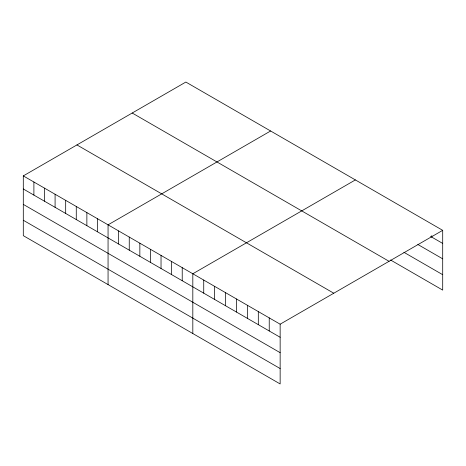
<?xml version="1.0" encoding="UTF-8"?>
<svg xmlns="http://www.w3.org/2000/svg" width="466" height="466" viewBox="0 0 466 466"><rect width="100%" height="100%" fill="white"/><g stroke="black" fill="none" stroke-linecap="round" stroke-linejoin="round"><path stroke-width="0.7" d="M23.3 175.898L280.148 324.19L280.148 383.949L23.3 235.662L23.3 175.898L185.852 82.051L442.7 230.338L442.7 290.102L390.549 259.987M270.612 130.987L108.06 224.833L108.06 284.598M355.372 179.923L192.819 273.769L192.819 333.534M280.148 324.19L442.7 230.338M430.572 236.419L442.7 243.421M417.833 244.469L442.7 258.828M403.888 252.287L442.7 274.695M132.21 113.022L389.058 261.31M76.942 144.926L333.79 293.219M23.3 188.98L280.148 337.273M23.3 204.388L280.148 352.675M23.3 220.255L280.148 368.548M431.784 235.668L431.784 237.118M269.231 317.888L269.231 330.971M258.315 311.585L258.315 324.668M247.399 305.282L247.399 318.365M236.483 298.98L236.483 312.063M225.567 292.677L225.567 305.76M214.651 286.374L214.651 299.457M203.735 280.072L203.735 293.155M182.223 267.653L182.223 280.736M171.628 261.537L171.628 274.62M161.032 255.42L161.032 268.503M150.436 249.304L150.436 262.387M139.847 243.188L139.847 256.271M129.251 237.066L129.251 250.155M118.655 230.95L118.655 244.033M97.464 218.717L97.464 231.8M86.868 212.601L86.868 225.684M76.273 206.485L76.273 219.568M65.677 200.368L65.677 213.451M55.087 194.252L55.087 207.335M44.491 188.136L44.491 201.219M33.896 182.014L33.896 195.103"/></g></svg>
